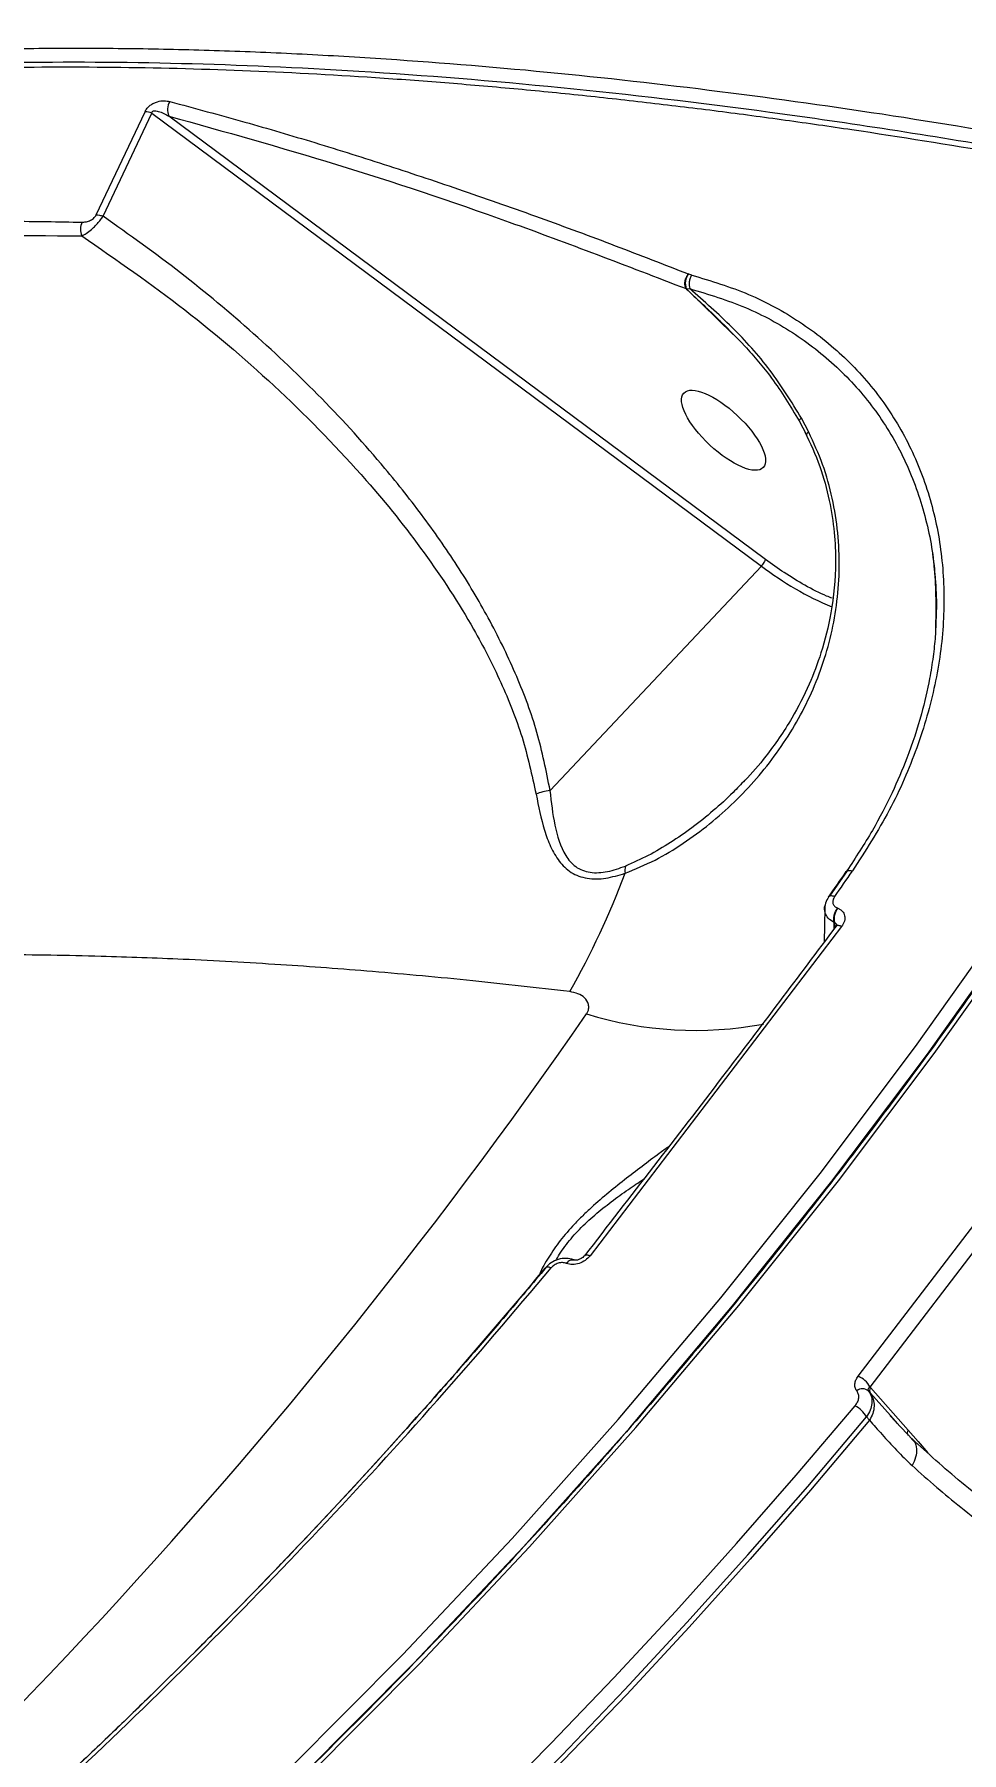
# Model space of a CAD drawing. Header units: millimetres. Extents: x -5609 to 5139, y -3980 to 3221.
# Drawn here: x 2906.6 to 2986.2, y 222.4 to 369.6 of the extents above; entities that cross this region are included whole.
import ezdxf

# ---------------------------------------------------------------- set-up
doc = ezdxf.new("R2010")
doc.units = ezdxf.units.MM
doc.layers.add('DIKOM_ОБЪЕКТ', color=7, linetype='Continuous')
doc.layers.add('DIKOM_РАЗМЕР_ОБЪЕКТА', color=7, linetype='Continuous')
doc.styles.add('style1', font='arial.ttf', dxfattribs={"width": 0.8})
doc.dimstyles.new('1-50', dxfattribs={"dimtxt": 300, "dimasz": 200, "dimexe": 100, "dimexo": 0, "dimgap": 100, "dimtad": 1, "dimtxsty": 'style1', "dimcen": 200, "dimclrd": 7, "dimclre": 7, "dimclrt": 7, "dimadec": 1, "dimazin": 2, "dimtfac": 1, "dimtmove": 0, "dimatfit": 2, "dimfxl": 0, "dimlwd": 25, "dimlwe": 18, "dimarcsym": 0})

# ---------------------------------------------------------------- blocks, each defined once
blk = doc.blocks.new('A$Cc336a1e3')
at = {"color": 7, "linetype": 'Continuous', "lineweight": 15}
for p, q in [((5732.13, 1627.08), (5736.31, 1635.91)), ((5732.72, 1626.96), (5736.9, 1635.8)), ((5736.9, 1635.8), (5789.2, 1596.96)), ((5789.54, 1597.53), (5738.36, 1635.54)), ((5782.95, 1621.99), (5782.92, 1622.01)), ((5783.21, 1621.91), (5782.95, 1621.99)), ((5782.74, 1620.74), (5782.72, 1620.75)), ((5782.74, 1620.74), (5783.04, 1620.75)), ((5792.43, 1609.42), (5793.05, 1608.22)), ((5793.25, 1608.45), (5792.63, 1609.64)), ((5789.2, 1596.96), (5771.06, 1577.73)), ((5796.55, 1570.85), (5795.02, 1568.66)), ((5794.62, 1567.65), (5794.57, 1564.74)), ((5795.72, 1567.65), (5795.74, 1567.64)), ((5796.07, 1566.08), (5774.49, 1537.84)), ((5795.45, 1566.42), (5795.43, 1566.42)), ((5797.49, 1527.52), (5819.28, 1556)), ((5820.31, 1555.1), (5798.5, 1526.59)), ((5772.47, 1537.19), (5772.45, 1537.2)), ((5773.11, 1537.49), (5773.09, 1537.5)), ((5798.54, 1526.08), (5798.39, 1526.26)), ((5798.5, 1526.59), (5798.55, 1526.54)), ((5798.55, 1526.54), (5801.78, 1522.91)), ((5798.2, 1524.04), (5798.46, 1523.74)), ((5802.16, 1522.11), (5800.25, 1524.12)), ((5800.9, 1523.44), (5800.27, 1524.14)), ((5801.78, 1522.91), (5802.65, 1521.93))]:
    blk.add_line(p, q, dxfattribs=at)
at = {"color": 8, "linetype": 'Continuous', "lineweight": 15}
for p, q in [((5782.72, 1620.75), (5786.78, 1616.83)), ((5782.74, 1620.74), (5782.9, 1620.59)), ((5795.42, 1565.87), (5795.43, 1566.42)), ((5795.54, 1566.03), (5795.45, 1566.42)), ((5800.27, 1524.14), (5798.54, 1526.08)), ((5802.65, 1521.93), (5803.48, 1520.96))]:
    blk.add_line(p, q, dxfattribs=at)
at = {"color": 7, "linetype": 'Continuous', "lineweight": 15, "flags": 128}
for points in [[(5650.01, 1418.69), (5661.93, 1425.9), (5673.63, 1433.42), (5685.11, 1441.23), (5696.34, 1449.33), (5707.34, 1457.71), (5718.08, 1466.37), (5728.57, 1475.3), (5738.79, 1484.5), (5748.75, 1493.95), (5758.42, 1503.66), (5767.81, 1513.62), (5776.91, 1523.82), (5785.72, 1534.25), (5794.22, 1544.91), (5802.41, 1555.79), (5810.3, 1566.88), (5817.86, 1578.18), (5825.11, 1589.67), (5832.02, 1601.36), (5838.6, 1613.23), (5844.85, 1625.28)], [(5651.14, 1417.67), (5663.1, 1424.91), (5674.84, 1432.45), (5686.35, 1440.28), (5697.62, 1448.4), (5708.65, 1456.81), (5719.43, 1465.5), (5729.94, 1474.45), (5740.2, 1483.68), (5750.18, 1493.16), (5759.88, 1502.9), (5769.3, 1512.89), (5778.43, 1523.12), (5787.26, 1533.58), (5795.79, 1544.27), (5804.01, 1555.18), (5811.92, 1566.31), (5819.51, 1577.64), (5826.77, 1589.17), (5833.71, 1600.89), (5840.31, 1612.8), (5846.57, 1624.88)], [(5796.47, 1570.77), (5796.5, 1570.81), (5796.54, 1570.85), (5796.59, 1570.87), (5796.65, 1570.88), (5796.73, 1570.88), (5796.81, 1570.88), (5796.9, 1570.86), (5797, 1570.83)], [(5795.47, 1568.64), (5795.37, 1568.67), (5795.28, 1568.68), (5795.2, 1568.69), (5795.13, 1568.69), (5795.06, 1568.68), (5795.01, 1568.65), (5794.97, 1568.62), (5794.94, 1568.58)], [(5754.4, 1479.58), (5760.06, 1484.98), (5765.64, 1490.47), (5771.13, 1496.03), (5776.53, 1501.67), (5781.84, 1507.38), (5787.06, 1513.18), (5792.18, 1519.04), (5797.22, 1524.98)], [(5755.29, 1478.54), (5760.97, 1483.95), (5766.56, 1489.44), (5772.06, 1495.02), (5777.48, 1500.67), (5782.8, 1506.4), (5788.03, 1512.2), (5793.16, 1518.08), (5798.2, 1524.04)], [(5798.46, 1523.74), (5793.39, 1517.75), (5788.23, 1511.84), (5782.98, 1506), (5777.63, 1500.25), (5772.19, 1494.57), (5766.66, 1488.97), (5761.04, 1483.44), (5755.33, 1478.01)]]:
    blk.add_lwpolyline(points, dxfattribs=at)
at = {"color": 8, "linetype": 'Continuous', "lineweight": 15, "flags": 128}
for points in [[(5651.53, 1418.23), (5662.67, 1424.98), (5674.39, 1432.52), (5685.89, 1440.34), (5697.16, 1448.46), (5708.17, 1456.86), (5718.94, 1465.54), (5729.45, 1474.49), (5739.7, 1483.7), (5749.67, 1493.18), (5759.37, 1502.91), (5768.78, 1512.89), (5777.9, 1523.11), (5786.72, 1533.56), (5795.24, 1544.24), (5803.45, 1555.14), (5811.35, 1566.26), (5818.94, 1577.58), (5826.19, 1589.1), (5833.12, 1600.82), (5839.72, 1612.71), (5845.98, 1624.78)], [(5772.45, 1537.2), (5772.55, 1537.31), (5772.66, 1537.4), (5772.77, 1537.47), (5772.88, 1537.51), (5772.98, 1537.52), (5773.08, 1537.5), (5773.08, 1537.5)], [(5772.47, 1537.19), (5772.57, 1537.3), (5772.68, 1537.4), (5772.79, 1537.46), (5772.9, 1537.5), (5773, 1537.51), (5773.1, 1537.5), (5773.1, 1537.49)]]:
    blk.add_lwpolyline(points, dxfattribs=at)
at = {"color": 7, "linetype": 'Continuous', "lineweight": 15}
for centre, radius, start, end in [((5739.43, 1636.1), 1.2, 145.0881, 207.7781), ((5736.32, 1634.32), 1.59, 68.3765, 90.3566), ((5732.13, 1625.84), 1.36, 153.2962, 204.5155), ((5783.92, 1621.19), 1.26, 140.0702, 200.9722), ((5714.28, 1594.01), 67.39, 330.1724, 339.7089), ((5779.55, 1570.83), 2.07, 168.3722, 185.4384), ((5411.76, 1836.86), 467.76, 325.0032, 325.3303), ((5406.84, 1840.69), 474.4, 325.0067, 325.3294), ((5385.95, 1827.67), 472.38, 308.0795, 325.2731), ((5397.63, 1847.91), 486.1, 313.1437, 320.209), ((5398.67, 1846.53), 484.05, 316.219, 320.2149), ((5796.7, 1525.64), 2.04, 28.0654, 67.354), ((5797.87, 1525.6), 0.84, 52.0182, 127.101), ((5798.9, 1526.3), 0.423, 146.5192, 211.8662), ((5796.32, 1523.06), 2.12, 27.4985, 65.0775), ((5395.31, 1849.76), 488.71, 313.154, 316.1919)]:
    blk.add_arc(centre, radius, start, end, dxfattribs=at)
at = {"color": 8, "linetype": 'Continuous', "lineweight": 15}
for centre, radius, start, end in [((5792.77, 1609.31), 0.356, 112.4059, 162.1676), ((5806.07, 1619.05), 27.79, 232.6363, 247.0183), ((5783.53, 1589), 31.83, 252.9388, 280.548), ((5802.14, 1522.68), 0.433, 147.8052, 215.5344)]:
    blk.add_arc(centre, radius, start, end, dxfattribs=at)
at = {"color": 7, "linetype": 'Continuous', "lineweight": 15}
blk.add_ellipse((5785.94, 1608.61), major_axis=(3.41, -3.19), ratio=0.370834, dxfattribs=at)
at = {"color": 8, "linetype": 'Continuous', "lineweight": 15}
for points, knots in [([(5599.27, 1587.54), (5599.98, 1589), (5601.87, 1592.88), (5605.91, 1598.74), (5610.72, 1604.43), (5615.56, 1609.12), (5618.98, 1612.01), (5621.43, 1613.9), (5622.73, 1614.86), (5624.06, 1615.81), (5625.41, 1616.74), (5626.8, 1617.66), (5629.46, 1619.36), (5633.62, 1621.79), (5639.62, 1624.85), (5646.3, 1627.78), (5653.39, 1630.43), (5660.85, 1632.79), (5666.55, 1634.31), (5670.45, 1635.24), (5672.32, 1635.66), (5674.23, 1636.07), (5676.16, 1636.47), (5678.14, 1636.86), (5680.15, 1637.24), (5682.94, 1637.73), (5686.65, 1638.33), (5691.43, 1639), (5696.66, 1639.64), (5702.35, 1640.2), (5708.53, 1640.68), (5714.89, 1641.04), (5721.43, 1641.27), (5728.02, 1641.38), (5734.84, 1641.36), (5741.79, 1641.21), (5748.87, 1640.93), (5758.46, 1640.39), (5770.63, 1639.41), (5785.46, 1637.75), (5800.32, 1635.67), (5815.16, 1633.19), (5829.92, 1630.38), (5839.84, 1628.2), (5844.74, 1627.12)], [0, 0, 0, 0, 0.027989, 0.074494, 0.121781, 0.153419, 0.185399, 0.193831, 0.202286, 0.210765, 0.219267, 0.227792, 0.236341, 0.267297, 0.299779, 0.333788, 0.369323, 0.401857, 0.435573, 0.443305, 0.451097, 0.458948, 0.466859, 0.474829, 0.482858, 0.490948, 0.507954, 0.526228, 0.545772, 0.566584, 0.588664, 0.612014, 0.633361, 0.65582, 0.678277, 0.700735, 0.723193, 0.74565, 0.790551, 0.834449, 0.877343, 0.919232, 0.960118, 1, 1, 1, 1]), ([(5844.85, 1625.28), (5841.04, 1626.13), (5833.23, 1627.86), (5821.43, 1630.22), (5809.25, 1632.43), (5799.16, 1634.05), (5791.21, 1635.19), (5785.45, 1635.96), (5779.64, 1636.66), (5773.79, 1637.31), (5767.9, 1637.89), (5761.98, 1638.4), (5754.17, 1638.97), (5744.61, 1639.48), (5733.51, 1639.76), (5722.67, 1639.72), (5712.55, 1639.36), (5703.16, 1638.73), (5696.64, 1638.09), (5692.4, 1637.58), (5690.26, 1637.31), (5688.15, 1637.02), (5686.07, 1636.72), (5684.03, 1636.4), (5679.24, 1635.62), (5672.03, 1634.22), (5662.88, 1631.98), (5654.55, 1629.47), (5647.29, 1626.86), (5640.97, 1624.2), (5636.76, 1622.18), (5634.1, 1620.79), (5632.78, 1620.08), (5631.49, 1619.36), (5630.24, 1618.64), (5629.02, 1617.92), (5625.25, 1615.62), (5619.35, 1611.52), (5612.16, 1605.19), (5606.31, 1598.8), (5603.32, 1594.28), (5601.97, 1592.23)], [0, 0, 0, 0, 0.032216, 0.066009, 0.101379, 0.138325, 0.155428, 0.172849, 0.190587, 0.208643, 0.227017, 0.245709, 0.26472, 0.301901, 0.339083, 0.376264, 0.41397, 0.447265, 0.479885, 0.488318, 0.496704, 0.505044, 0.513338, 0.521586, 0.529787, 0.571762, 0.612148, 0.650946, 0.688155, 0.719586, 0.749786, 0.757492, 0.765115, 0.772652, 0.780105, 0.787474, 0.794759, 0.849507, 0.903322, 0.956203, 1, 1, 1, 1]), ([(5783.04, 1620.75), (5784.66, 1620.26), (5787.9, 1619.28), (5792.2, 1616.91), (5795.97, 1613.92), (5799.11, 1610.32), (5801.56, 1606.2), (5803.24, 1601.63), (5804.2, 1596.74), (5804.15, 1593.29), (5804.13, 1591.56)], [0, 0, 0, 0, 0.125176, 0.249836, 0.375463, 0.500064, 0.625096, 0.750333, 0.874798, 1, 1, 1, 1]), ([(5793.25, 1608.45), (5793.21, 1608.42), (5793.11, 1608.34), (5793.04, 1608.26), (5793.06, 1608.24), (5793.06, 1608.24)], [0, 0, 0, 0, 0.37667, 0.780765, 1, 1, 1, 1]), ([(5795.27, 1594.21), (5795.11, 1594.27), (5794.37, 1594.54), (5792.98, 1595.28), (5791.21, 1596.33), (5790.08, 1597.15), (5789.54, 1597.53)], [0, 0, 0, 0, 0.091537, 0.423857, 0.726304, 1, 1, 1, 1]), ([(5787.77, 1578.61), (5787.43, 1578.26), (5786.58, 1577.34), (5785.06, 1575.98), (5783.28, 1574.54), (5781.41, 1573.25), (5779.51, 1572.12), (5778.18, 1571.54), (5777.52, 1571.25)], [0, 0, 0, 0, 0.114991, 0.295866, 0.479244, 0.654736, 0.82871, 1, 1, 1, 1]), ([(5795.43, 1566.42), (5795.25, 1566.53), (5794.87, 1566.75), (5794.63, 1567.27), (5794.57, 1567.68), (5794.67, 1567.88), (5794.67, 1567.89)], [0, 0, 0, 0, 0.325492, 0.653735, 0.982835, 1, 1, 1, 1]), ([(5795.45, 1566.42), (5795.48, 1566.41), (5795.52, 1566.39), (5795.58, 1566.33), (5795.63, 1566.27), (5795.64, 1566.22), (5795.65, 1566.19)], [0, 0, 0, 0, 0.254949, 0.509698, 0.763241, 1, 1, 1, 1]), ([(5796.07, 1566.08), (5795.98, 1566.11), (5795.79, 1566.16), (5795.62, 1566.14), (5795.59, 1566.07), (5795.58, 1566.05)], [0, 0, 0, 0, 0.383038, 0.796203, 1, 1, 1, 1]), ([(5772.74, 1560.49), (5769.96, 1560.8), (5764.26, 1561.46), (5756, 1562.22), (5747.71, 1562.83), (5739.96, 1563.26), (5731.94, 1563.55), (5724.2, 1563.68), (5716.35, 1563.62), (5709.4, 1563.42), (5703.23, 1563.11), (5697.86, 1562.74), (5692.68, 1562.28), (5687.61, 1561.74), (5682.55, 1561.09), (5677.36, 1560.32), (5672, 1559.39), (5666.51, 1558.28), (5661.24, 1557.06), (5654.69, 1555.34), (5647.13, 1553), (5638.78, 1549.83), (5631.04, 1546.28), (5623.91, 1542.33), (5616.82, 1537.64), (5610.11, 1532.05), (5605.19, 1527.18), (5603.05, 1524.15), (5602.58, 1523.48)], [0, 0, 0, 0, 0.034333, 0.070323, 0.10382, 0.140245, 0.171229, 0.209975, 0.244832, 0.279719, 0.308139, 0.33382, 0.358754, 0.385884, 0.411379, 0.437734, 0.468828, 0.499152, 0.530357, 0.560321, 0.616464, 0.672281, 0.727992, 0.783772, 0.839776, 0.910158, 0.980278, 1, 1, 1, 1]), ([(5781.23, 1547.21), (5780.96, 1547.01), (5779.75, 1546.11), (5777.43, 1544.38), (5775.13, 1542.49), (5773.68, 1541.11), (5772.77, 1540.16), (5771.75, 1538.96), (5770.79, 1537.53), (5770.26, 1536.57), (5770.1, 1536.12), (5770.09, 1536.11)], [0, 0, 0, 0, 0.066281, 0.296487, 0.528115, 0.589219, 0.64832, 0.76284, 0.877228, 0.997223, 1, 1, 1, 1]), ([(5771.57, 1537.44), (5771.58, 1537.47), (5771.78, 1537.9), (5772.43, 1538.82), (5773.55, 1540.13), (5774.89, 1541.36), (5776.31, 1542.49), (5777.73, 1543.52), (5778.63, 1544.12), (5779.06, 1544.4)], [0, 0, 0, 0, 0.009912, 0.175395, 0.341098, 0.50869, 0.677206, 0.848418, 1, 1, 1, 1]), ([(5774.49, 1537.84), (5774.4, 1537.87), (5774.21, 1537.92), (5774.04, 1537.9), (5774, 1537.83), (5774, 1537.81)], [0, 0, 0, 0, 0.403473, 0.838546, 1, 1, 1, 1]), ([(5771.14, 1536.81), (5771.08, 1536.83), (5770.96, 1536.88), (5770.82, 1536.89), (5770.75, 1536.87), (5770.73, 1536.86)], [0, 0, 0, 0, 0.350177, 0.711685, 1, 1, 1, 1]), ([(5802.08, 1522.14), (5802.16, 1522.08), (5802.39, 1521.88), (5802.52, 1521.32), (5802.47, 1520.59), (5802.24, 1520.1), (5802.12, 1519.86)], [0, 0, 0, 0, 0.139707, 0.436971, 0.729256, 1, 1, 1, 1])]:
    blk.add_open_spline(points, degree=3, knots=knots, dxfattribs=at)
at = {"color": 7, "linetype": 'Continuous', "lineweight": 15}
for points, knots in [([(5845.32, 1625.72), (5843.5, 1626.13), (5840.08, 1626.9), (5835.3, 1627.93), (5831.19, 1628.78), (5827.74, 1629.48), (5824.85, 1630.05), (5819.2, 1631.15), (5810.98, 1632.64), (5800.18, 1634.4), (5787.2, 1636.28), (5771.88, 1638.08), (5755.06, 1639.44), (5739.33, 1640.13), (5724.67, 1640.21), (5710.62, 1639.7), (5697.22, 1638.6), (5684.49, 1636.92), (5672.47, 1634.66), (5661.18, 1631.83), (5650.64, 1628.42), (5640.89, 1624.46), (5632.14, 1620.04), (5624.37, 1615.22), (5617.52, 1610.06), (5612.12, 1605.08), (5607.92, 1600.47), (5605.49, 1597.39), (5603.97, 1595.28), (5603.14, 1594.08), (5602.51, 1593.16), (5602.16, 1592.6), (5602.11, 1592.52)], [0, 0, 0, 0, 0.015341, 0.028883, 0.040605, 0.050477, 0.058504, 0.065447, 0.099326, 0.130134, 0.160941, 0.215952, 0.270964, 0.320977, 0.37105, 0.421155, 0.471174, 0.521194, 0.571216, 0.62124, 0.67127, 0.721388, 0.771479, 0.818181, 0.864885, 0.911592, 0.942421, 0.972819, 0.980516, 0.988525, 0.998469, 1, 1, 1, 1]), ([(5736.31, 1635.91), (5736.36, 1636.02), (5736.47, 1636.22), (5736.75, 1636.48), (5737.06, 1636.66), (5737.47, 1636.82), (5737.95, 1636.88), (5738.28, 1636.82), (5738.44, 1636.79)], [0, 0, 0, 0, 0.125417, 0.250883, 0.375651, 0.501401, 0.751334, 1, 1, 1, 1]), ([(5738.44, 1636.79), (5740.58, 1636.21), (5744.68, 1635.11), (5750.95, 1633.26), (5757.2, 1631.3), (5763.64, 1629.15), (5770.12, 1626.87), (5776.56, 1624.49), (5780.83, 1622.82), (5782.92, 1622.01)], [0, 0, 0, 0, 0.150794, 0.289111, 0.43335, 0.5769, 0.723237, 0.864274, 1, 1, 1, 1]), ([(5736.9, 1635.8), (5736.9, 1635.82), (5736.9, 1635.86), (5736.92, 1635.9), (5736.94, 1635.92), (5736.96, 1635.95), (5737, 1635.97), (5737.09, 1636), (5737.25, 1635.99), (5737.71, 1635.89), (5738.07, 1635.7), (5738.36, 1635.54)], [0, 0, 0, 0, 0.040891, 0.058532, 0.075303, 0.092014, 0.109725, 0.150743, 0.246373, 0.383201, 1, 1, 1, 1]), ([(5738.36, 1635.54), (5743.12, 1634.21), (5752.63, 1631.56), (5767.45, 1626.62), (5777.63, 1622.71), (5782.72, 1620.75)], [0, 0, 0, 0, 0.334391, 0.667795, 1, 1, 1, 1]), ([(5683.86, 1624.2), (5685.69, 1624.42), (5689.5, 1624.89), (5695.37, 1625.45), (5699.7, 1625.78), (5702.25, 1625.94), (5703.08, 1625.99), (5703.91, 1626.03), (5704.76, 1626.08), (5705.61, 1626.12), (5706.9, 1626.19), (5708.87, 1626.27), (5711.77, 1626.38), (5715.43, 1626.48), (5719.85, 1626.54), (5725.08, 1626.55), (5728.88, 1626.48), (5730.91, 1626.45)], [0, 0, 0, 0, 0.125697, 0.262517, 0.392122, 0.409732, 0.427491, 0.445395, 0.463449, 0.481648, 0.499997, 0.545843, 0.606685, 0.682519, 0.77335, 0.879179, 1, 1, 1, 1]), ([(5730.89, 1625.27), (5731.01, 1625.34), (5731.26, 1625.47), (5731.64, 1625.76), (5731.97, 1626.06), (5732.24, 1626.34), (5732.5, 1626.65), (5732.64, 1626.85), (5732.72, 1626.96)], [0, 0, 0, 0, 0.217654, 0.452376, 0.580357, 0.715844, 0.85757, 1, 1, 1, 1]), ([(5730.91, 1626.45), (5731.01, 1626.45), (5731.21, 1626.46), (5731.5, 1626.54), (5731.72, 1626.65), (5731.89, 1626.77), (5732.03, 1626.92), (5732.1, 1627.03), (5732.13, 1627.08)], [0, 0, 0, 0, 0.248855, 0.498652, 0.629573, 0.749572, 0.874724, 1, 1, 1, 1]), ([(5732.13, 1627.08), (5732.22, 1627.08), (5732.4, 1627.07), (5732.61, 1626.99), (5732.72, 1626.96)], [0, 0, 0, 0, 0.499904, 1, 1, 1, 1]), ([(5771.06, 1577.73), (5770.73, 1579.39), (5770.07, 1582.71), (5768.25, 1587.56), (5766, 1592.23), (5763.31, 1596.77), (5760.28, 1601.14), (5756.39, 1606.05), (5751.56, 1611.37), (5745.68, 1616.94), (5739.43, 1622.18), (5734.96, 1625.36), (5732.72, 1626.96)], [0, 0, 0, 0, 0.083535, 0.166029, 0.250484, 0.333307, 0.417366, 0.501884, 0.627003, 0.751299, 0.875447, 1, 1, 1, 1]), ([(5846.05, 1624.87), (5845.23, 1623.24), (5843.72, 1620.25), (5841.61, 1616.2), (5839.9, 1612.98), (5838.48, 1610.35), (5835.96, 1605.75), (5830.75, 1596.52), (5822.81, 1583.39), (5813.22, 1568.78), (5802.9, 1554.16), (5791.37, 1539.07), (5778.54, 1523.62), (5763.84, 1507.32), (5747.08, 1490.36), (5728.07, 1472.99), (5710.39, 1458.42), (5694.41, 1446.33), (5683.7, 1438.78), (5676.22, 1433.74), (5672.24, 1431.11), (5668.7, 1428.82), (5665.23, 1426.61), (5661.37, 1424.19), (5656.47, 1421.18), (5652.81, 1419.01), (5650.82, 1417.83)], [0, 0, 0, 0, 0.019188, 0.035163, 0.047914, 0.057572, 0.066532, 0.103038, 0.168831, 0.227576, 0.286322, 0.356256, 0.42619, 0.496125, 0.585129, 0.674135, 0.76314, 0.821888, 0.880635, 0.897868, 0.91447, 0.929659, 0.941079, 0.956618, 0.976264, 1, 1, 1, 1]), ([(5683.9, 1623.04), (5688.8, 1623.58), (5698.58, 1624.68), (5714.27, 1625.43), (5725.35, 1625.32), (5730.89, 1625.27)], [0, 0, 0, 0, 0.333511, 0.666497, 1, 1, 1, 1]), ([(5730.89, 1625.27), (5733.88, 1623.2), (5739.84, 1619.07), (5748, 1612.04), (5754.84, 1605.05), (5760.35, 1598.18), (5764.17, 1592.36), (5766.9, 1587.03), (5768.79, 1582.31), (5769.5, 1579.05), (5769.86, 1577.41)], [0, 0, 0, 0, 0.166562, 0.332638, 0.499587, 0.625438, 0.751027, 0.834087, 0.916852, 1, 1, 1, 1]), ([(5782.72, 1620.75), (5782.68, 1620.84), (5782.62, 1621.02), (5782.63, 1621.37), (5782.73, 1621.72), (5782.86, 1621.91), (5782.92, 1622.01)], [0, 0, 0, 0, 0.241987, 0.500021, 0.758062, 1, 1, 1, 1]), ([(5783.21, 1621.91), (5783.16, 1621.82), (5783.07, 1621.64), (5782.99, 1621.33), (5782.97, 1621.01), (5783.02, 1620.83), (5783.04, 1620.75)], [0, 0, 0, 0, 0.243672, 0.499997, 0.756383, 1, 1, 1, 1]), ([(5783.21, 1621.91), (5784.87, 1621.41), (5788.17, 1620.41), (5792.57, 1617.99), (5796.42, 1614.95), (5799.63, 1611.28), (5802.14, 1607.08), (5803.88, 1602.44), (5804.82, 1597.44), (5804.93, 1592.19), (5804.21, 1586.8), (5802.64, 1581.38), (5800.31, 1575.99), (5798.1, 1572.55), (5797, 1570.83)], [0, 0, 0, 0, 0.083427, 0.166626, 0.250377, 0.333454, 0.416838, 0.500267, 0.583255, 0.666694, 0.74977, 0.832907, 0.916446, 1, 1, 1, 1]), ([(5782.9, 1620.59), (5783.79, 1619.75), (5784.76, 1618.85), (5785.7, 1617.92), (5785.77, 1617.85)], [0, 0, 0, 0, 0.925569, 1, 1, 1, 1]), ([(5792.63, 1609.64), (5791.77, 1611.04), (5790.03, 1613.85), (5786.73, 1617.5), (5784.27, 1619.66), (5783.04, 1620.75)], [0, 0, 0, 0, 0.33324, 0.666348, 1, 1, 1, 1]), ([(5785.77, 1617.86), (5786.44, 1617.19), (5787.96, 1615.67), (5790.3, 1612.93), (5791.68, 1610.66), (5792.43, 1609.42)], [0, 0, 0, 0, 0.260022, 0.594723, 1, 1, 1, 1]), ([(5777.49, 1570.63), (5778.36, 1570.99), (5780.08, 1571.69), (5783.31, 1573.66), (5786.96, 1576.61), (5790.64, 1580.85), (5793.49, 1585.68), (5795.05, 1590.17), (5795.72, 1593.94), (5795.92, 1596.86), (5795.8, 1599.82), (5795.32, 1602.78), (5794.51, 1605.71), (5793.67, 1607.54), (5793.25, 1608.45)], [0, 0, 0, 0, 0.063141, 0.12576, 0.25096, 0.375032, 0.499991, 0.624337, 0.687097, 0.749398, 0.811967, 0.874684, 0.937162, 1, 1, 1, 1]), ([(5792.92, 1608.48), (5793.38, 1607.5), (5794.26, 1605.61), (5795.05, 1602.67), (5795.48, 1599.91), (5795.62, 1596.66), (5795.29, 1593.17), (5794.42, 1589.69), (5793.28, 1586.69), (5792.05, 1584.29), (5790.75, 1582.25), (5789.39, 1580.36), (5788.37, 1579.24), (5787.75, 1578.57)], [0, 0, 0, 0, 0.095644, 0.184697, 0.267974, 0.344755, 0.478848, 0.58911, 0.680129, 0.783755, 0.847548, 0.908454, 1, 1, 1, 1]), ([(5803.81, 1598.41), (5803.93, 1597.48), (5804.15, 1595.73), (5804.23, 1593.76), (5804.18, 1592.72), (5804.17, 1592.55)], [0, 0, 0, 0, 0.489711, 0.912656, 1, 1, 1, 1]), ([(5789.2, 1596.96), (5789.24, 1597.01), (5789.32, 1597.11), (5789.43, 1597.27), (5789.51, 1597.43), (5789.53, 1597.5), (5789.54, 1597.53)], [0, 0, 0, 0, 0.250111, 0.50005, 0.749936, 1, 1, 1, 1]), ([(5804.17, 1592.55), (5804.16, 1592.01), (5804.12, 1590.92), (5803.93, 1589.17), (5803.57, 1586.95), (5802.9, 1584.04), (5801.82, 1580.76), (5800.39, 1577.43), (5798.71, 1574.18), (5797.27, 1571.99), (5796.51, 1570.83)], [0, 0, 0, 0, 0.075467, 0.155524, 0.240625, 0.377795, 0.550251, 0.685014, 0.834606, 1, 1, 1, 1]), ([(5771.05, 1577.72), (5770.84, 1577.69), (5770.41, 1577.63), (5770.04, 1577.49), (5769.86, 1577.41)], [0, 0, 0, 0, 0.500041, 1, 1, 1, 1]), ([(5771.06, 1577.73), (5771.05, 1577.72), (5771.05, 1577.72), (5771.05, 1577.72), (5771.05, 1577.72), (5771.05, 1577.72)], [0, 0, 0, 0, 0.554928, 0.796771, 1, 1, 1, 1]), ([(5771.05, 1577.72), (5771.16, 1576.72), (5771.39, 1574.71), (5772.07, 1572.46), (5773.19, 1571.12), (5774.46, 1570.62), (5775.99, 1570.71), (5777.01, 1571.07), (5777.52, 1571.25)], [0, 0, 0, 0, 0.249187, 0.498695, 0.62402, 0.749074, 0.874394, 1, 1, 1, 1]), ([(5769.86, 1577.41), (5770.07, 1576.36), (5770.38, 1574.78), (5771.08, 1572.9), (5771.8, 1571.63), (5772.82, 1570.63), (5774.21, 1570.12), (5775.83, 1570.14), (5776.94, 1570.47), (5777.49, 1570.63)], [0, 0, 0, 0, 0.245458, 0.368945, 0.493681, 0.619574, 0.746356, 0.873415, 1, 1, 1, 1]), ([(5794.95, 1568.6), (5794.85, 1568.43), (5794.65, 1568.08), (5794.63, 1567.7), (5794.62, 1567.51)], [0, 0, 0, 0, 0.487743, 1, 1, 1, 1]), ([(5795.47, 1568.64), (5795.42, 1568.54), (5795.3, 1568.34), (5795.31, 1568.04), (5795.44, 1567.79), (5795.63, 1567.7), (5795.72, 1567.65)], [0, 0, 0, 0, 0.24926, 0.499237, 0.749464, 1, 1, 1, 1]), ([(5795.43, 1566.42), (5795.41, 1566.51), (5795.38, 1566.7), (5795.43, 1567.03), (5795.54, 1567.37), (5795.66, 1567.56), (5795.72, 1567.65)], [0, 0, 0, 0, 0.242383, 0.500007, 0.757679, 1, 1, 1, 1]), ([(5795.74, 1567.64), (5795.68, 1567.55), (5795.56, 1567.37), (5795.45, 1567.03), (5795.4, 1566.69), (5795.44, 1566.5), (5795.45, 1566.42)], [0, 0, 0, 0, 0.242316, 0.499984, 0.757623, 1, 1, 1, 1]), ([(5795.74, 1567.64), (5795.81, 1567.61), (5795.96, 1567.54), (5796.19, 1567.34), (5796.36, 1567.01), (5796.35, 1566.54), (5796.16, 1566.23), (5796.07, 1566.08)], [0, 0, 0, 0, 0.125516, 0.251232, 0.500821, 0.750389, 1, 1, 1, 1]), ([(5795.59, 1566.09), (5792.35, 1561.78), (5785.2, 1552.26), (5777.96, 1542.94), (5774, 1537.84)], [0, 0, 0, 0, 0.452484, 1, 1, 1, 1]), ([(5795.65, 1566.19), (5795.65, 1566.19), (5795.64, 1566.17), (5795.6, 1566.11), (5795.57, 1566.07)], [0, 0, 0, 0, 0.462336, 1, 1, 1, 1]), ([(5774.19, 1558.57), (5774.23, 1558.64), (5774.32, 1558.78), (5774.39, 1559.07), (5774.36, 1559.5), (5774.06, 1559.98), (5773.48, 1560.35), (5772.99, 1560.44), (5772.74, 1560.49)], [0, 0, 0, 0, 0.068276, 0.141355, 0.274544, 0.524808, 0.762961, 1, 1, 1, 1]), ([(5774.49, 1537.84), (5774.36, 1537.7), (5774.1, 1537.43), (5773.55, 1537.17), (5773.07, 1537.09), (5772.71, 1537.12), (5772.55, 1537.17), (5772.47, 1537.19)], [0, 0, 0, 0, 0.249579, 0.499159, 0.748819, 0.874522, 1, 1, 1, 1]), ([(5773.98, 1537.83), (5773.95, 1537.79), (5773.88, 1537.71), (5773.74, 1537.61), (5773.6, 1537.54), (5773.46, 1537.49), (5773.34, 1537.47), (5773.24, 1537.47), (5773.16, 1537.48), (5773.12, 1537.49), (5773.11, 1537.49)], [0, 0, 0, 0, 0.15548, 0.303331, 0.441301, 0.569878, 0.689406, 0.799568, 0.90308, 1, 1, 1, 1]), ([(5770.72, 1536.86), (5769.55, 1535.46), (5767.45, 1532.95), (5764.61, 1529.65), (5762.38, 1527.1), (5760.51, 1524.99), (5756.98, 1521.04), (5752.44, 1516.1), (5746.97, 1510.35), (5743.43, 1506.74), (5740.81, 1504.11), (5738.82, 1502.13), (5736.28, 1499.64), (5733.17, 1496.63), (5730.89, 1494.48), (5729.66, 1493.32)], [0, 0, 0, 0, 0.09166, 0.164478, 0.218435, 0.261746, 0.305948, 0.484372, 0.598121, 0.703088, 0.737354, 0.784023, 0.843358, 0.915354, 1, 1, 1, 1]), ([(5770.73, 1536.86), (5770.72, 1536.85), (5770.67, 1536.84), (5770.65, 1536.81), (5770.64, 1536.78)], [0, 0, 0, 0, 0.172675, 1, 1, 1, 1]), ([(5773.09, 1537.5), (5772.87, 1537.56), (5772.45, 1537.67), (5771.76, 1537.56), (5771.12, 1537.28), (5770.81, 1536.97), (5770.66, 1536.81)], [0, 0, 0, 0, 0.257065, 0.507403, 0.754014, 1, 1, 1, 1]), ([(5772.45, 1537.2), (5772.34, 1537.23), (5772.13, 1537.28), (5771.76, 1537.22), (5771.4, 1537.06), (5771.23, 1536.89), (5771.14, 1536.81)], [0, 0, 0, 0, 0.250188, 0.500332, 0.750149, 1, 1, 1, 1]), ([(5797.37, 1526.27), (5797.31, 1526.36), (5797.21, 1526.55), (5797.2, 1526.87), (5797.28, 1527.21), (5797.42, 1527.41), (5797.49, 1527.52)], [0, 0, 0, 0, 0.249784, 0.499711, 0.749748, 1, 1, 1, 1]), ([(5797.37, 1526.27), (5797.42, 1526.17), (5797.52, 1525.98), (5797.53, 1525.64), (5797.44, 1525.3), (5797.29, 1525.09), (5797.22, 1524.98)], [0, 0, 0, 0, 0.24975, 0.49965, 0.749479, 1, 1, 1, 1]), ([(5798.39, 1526.26), (5798.48, 1526.1), (5798.66, 1525.77), (5798.69, 1525.19), (5798.56, 1524.59), (5798.32, 1524.22), (5798.2, 1524.04)], [0, 0, 0, 0, 0.251065, 0.501391, 0.750772, 1, 1, 1, 1]), ([(5798.39, 1526.26), (5798.38, 1526.29), (5798.35, 1526.34), (5798.36, 1526.43), (5798.41, 1526.52), (5798.47, 1526.57), (5798.5, 1526.59)], [0, 0, 0, 0, 0.233503, 0.478789, 0.735255, 1, 1, 1, 1]), ([(5798.54, 1526.08), (5798.63, 1525.92), (5798.82, 1525.58), (5798.88, 1524.96), (5798.78, 1524.33), (5798.56, 1523.93), (5798.46, 1523.74)], [0, 0, 0, 0, 0.248222, 0.50433, 0.75814, 1, 1, 1, 1]), ([(5798.46, 1523.74), (5798.81, 1523.34), (5799.54, 1522.53), (5800.74, 1521.19), (5801.67, 1520.3), (5802.12, 1519.86)], [0, 0, 0, 0, 0.327838, 0.671612, 1, 1, 1, 1]), ([(5811.42, 1514.43), (5809.67, 1515.77), (5806.19, 1518.44), (5803.46, 1520.93), (5802.1, 1522.17)], [0, 0, 0, 0, 0.501302, 1, 1, 1, 1]), ([(5802.12, 1519.86), (5802.81, 1519.24), (5804.11, 1518.08), (5806.35, 1516.24), (5808.66, 1514.42), (5810.38, 1513.16), (5811.21, 1512.55)], [0, 0, 0, 0, 0.264906, 0.499066, 0.757735, 1, 1, 1, 1])]:
    blk.add_open_spline(points, degree=3, knots=knots, dxfattribs=at)
blk = doc.blocks.new('*D3')
at = {"layer": 'Defpoints', "color": 0, "transparency": 16777216}
for p in [(3639.92, 380.08), (-2820.17, -123), (3639.92, -3311)]:
    blk.add_point(p, dxfattribs=at)
at = {"layer": 'DIKOM_РАЗМЕР_ОБЪЕКТА', "color": 7, "lineweight": 18, "transparency": 16777216}
for p, q in [((3639.92, 380.08), (3639.92, -3411)), ((-2820.17, -123), (-2820.17, -3411))]:
    blk.add_line(p, q, dxfattribs=at)
at = {"layer": 'DIKOM_РАЗМЕР_ОБЪЕКТА', "color": 7, "lineweight": 25, "transparency": 16777216}
blk.add_line((-2620.17, -3311), (3439.92, -3311), dxfattribs=at)
at = {"layer": 'DIKOM_РАЗМЕР_ОБЪЕКТА', "color": 7, "transparency": 16777216}
for points in [[(-2620.17, -3277.67), (-2620.17, -3344.33), (-2820.17, -3311)], [(3439.92, -3277.67), (3439.92, -3344.33), (3639.92, -3311)]]:
    blk.add_solid(points, dxfattribs=at)
at = {"layer": 'DIKOM_РАЗМЕР_ОБЪЕКТА', "color": 7, "transparency": 16777216, "insert": (300, -3057.83), "char_height": 300, "attachment_point": 5, "style": 'style1'}
blk.add_mtext('6450', dxfattribs=at)

msp = doc.modelspace()

# ---------------------------------------------------------------- linework, layer by layer
at = {"layer": 'DIKOM_РАЗМЕР_ОБЪЕКТА'}
msp.add_circle((2594.5, 436), 1052.678, dxfattribs=at)

# ---------------------------------------------------------------- block references
at = {"layer": 'DIKOM_ОБЪЕКТ'}
msp.add_blockref('A$Cc336a1e3', (-2820.166, -1272.903), dxfattribs=at)

# ---------------------------------------------------------------- dimensions: what is measured, and where the dimension line sits
at = {"layer": 'DIKOM_РАЗМЕР_ОБЪЕКТА'}
dim = msp.add_linear_dim(base=(3639.915, -3311), p1=(-2820.166, -123), p2=(3639.915, 380.085), text='6450', dimstyle='1-50', dxfattribs=at)
dim.commit()
dim.dimension.update_dxf_attribs({"geometry": '*D3', "text_midpoint": (300, -3311), "dimtype": 160})

doc.saveas('drawing.dxf')
